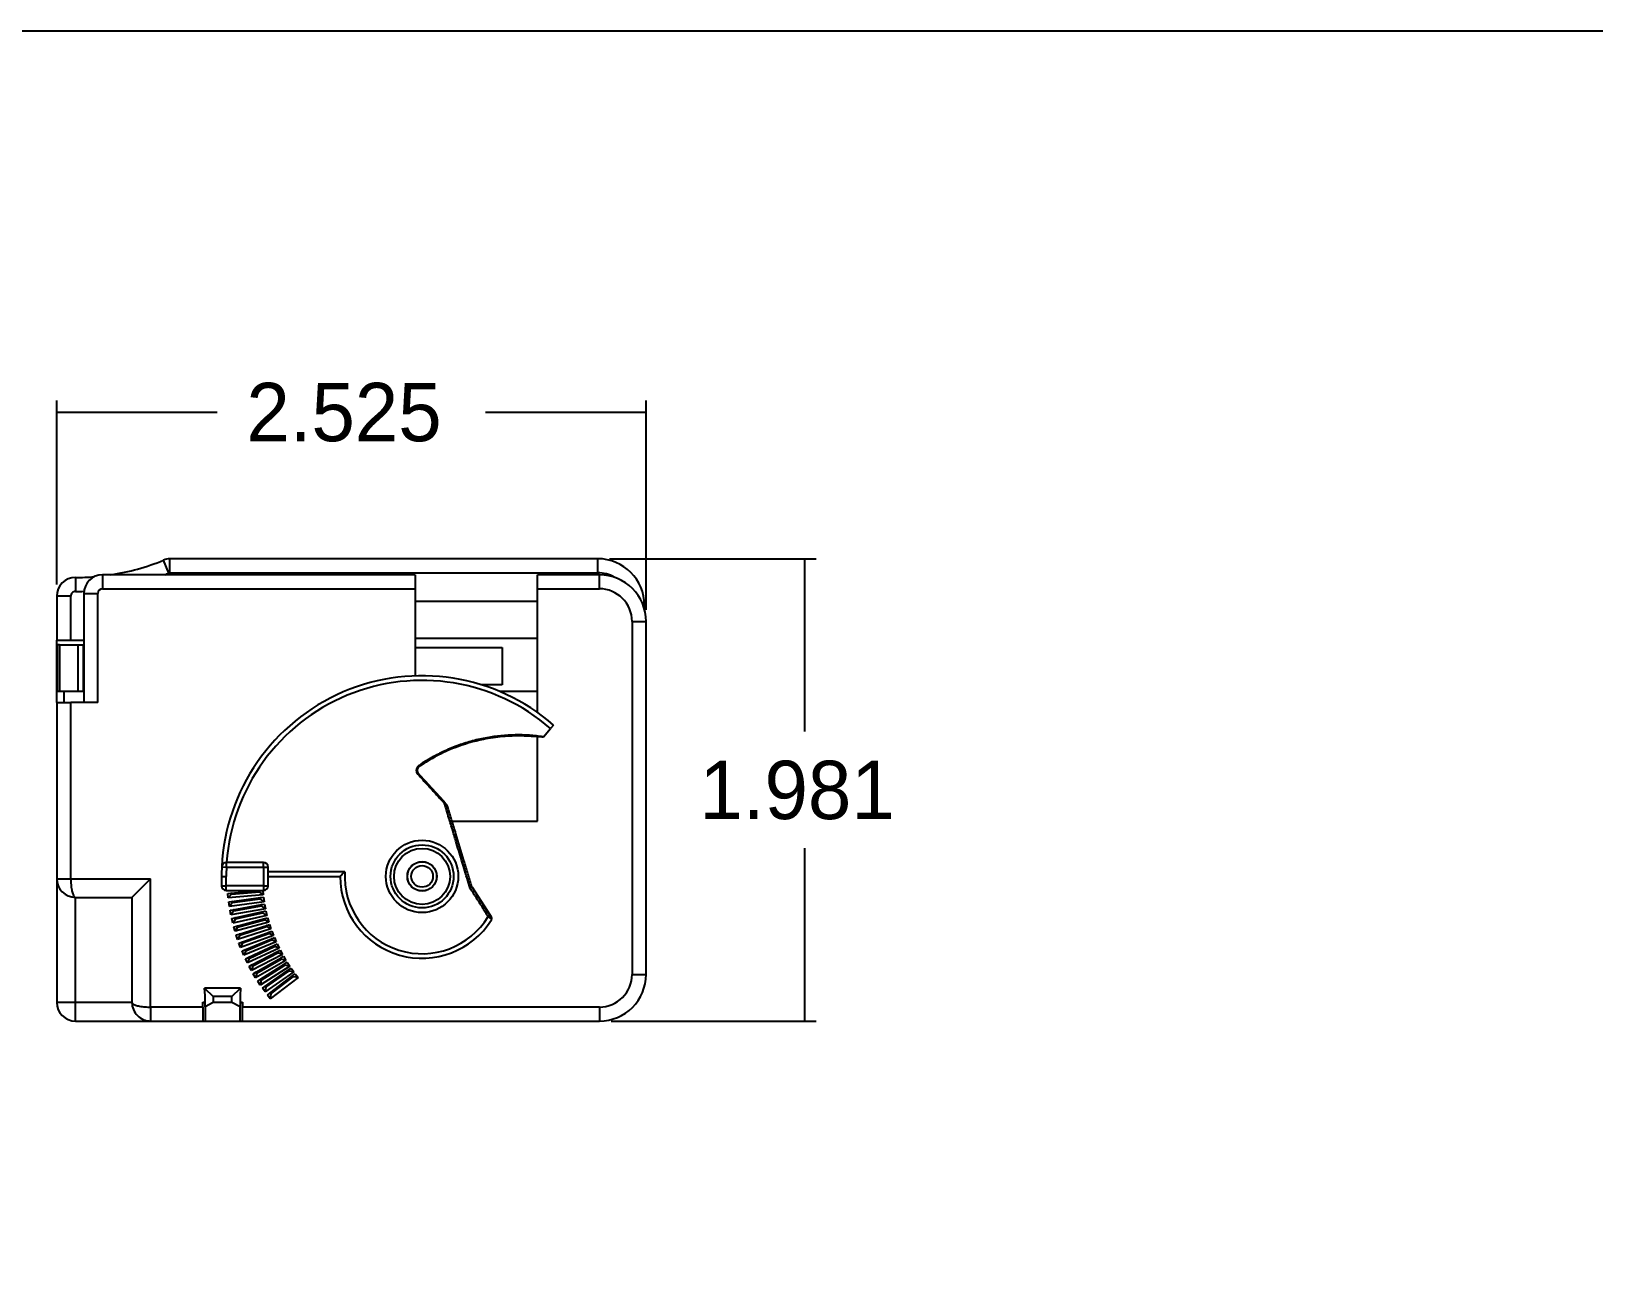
# Model space of a CAD drawing. Extents: x -1.3 to 21.2, y -2.5 to 16.2.
# Drawn here: x 4.63 to 11.32, y 10.93 to 16.25 of the extents above; entities that cross this region are included whole.
import ezdxf

# ---------------------------------------------------------------- set-up
doc = ezdxf.new("R2010")
doc.units = 0
doc.header["$MEASUREMENT"] = 0
doc.linetypes.add('BORDER', pattern=[0.875, 0.25, -0.125, 0.25, -0.125, 0, -0.125])
doc.dimstyles.new('VSDIMSTYLE0', dxfattribs={"dimtxt": 0.18, "dimasz": 0.18, "dimexe": 0.05, "dimexo": 0.05, "dimgap": 0.09, "dimtad": 0, "dimtih": 1, "dimtoh": 1, "dimdec": 3, "dimzin": 0, "dimdsep": 46, "dimtxsty": 'Standard', "dimcen": 0.09, "dimadec": 0, "dimazin": 0, "dimtp": 0.001, "dimtm": 0.001, "dimtfac": 1, "dimtdec": 3, "dimtofl": 0, "dimtmove": 0, "dimatfit": 0, "dimfxl": 0, "dimtolj": 1, "dimtzin": 0, "dimarcsym": 0})
doc.dimstyles.new('VSDIMSTYLE1', dxfattribs={"dimtxt": 0.18, "dimasz": 0.18, "dimexe": 0.05, "dimexo": 0.05, "dimgap": 0.09, "dimtad": 0, "dimtih": 1, "dimtoh": 1, "dimdec": 3, "dimzin": 0, "dimdsep": 46, "dimtxsty": 'Standard', "dimcen": 0.09, "dimadec": 0, "dimazin": 0, "dimtp": 0.001, "dimtm": 0.001, "dimtfac": 1, "dimtdec": 3, "dimtofl": 0, "dimtmove": 0, "dimatfit": 0, "dimfxl": 0, "dimtolj": 1, "dimtzin": 0, "dimarcsym": 0})
doc.dimstyles.new('VSDIMSTYLE2', dxfattribs={"dimtxt": 0.18, "dimasz": 0.18, "dimexe": 0.05, "dimexo": 0.05, "dimgap": 0.09, "dimtad": 0, "dimtih": 1, "dimtoh": 1, "dimdec": 3, "dimzin": 0, "dimdsep": 46, "dimtxsty": 'Standard', "dimcen": 0.09, "dimadec": 0, "dimazin": 0, "dimtp": 0.001, "dimtm": 0.001, "dimtfac": 1, "dimtdec": 3, "dimtofl": 0, "dimtmove": 0, "dimatfit": 0, "dimfxl": 0, "dimtolj": 1, "dimtzin": 0, "dimarcsym": 0})

# ---------------------------------------------------------------- blocks, each defined once
blk = doc.blocks.new('*D')
at = {"color": 0, "linetype": 'Continuous'}
for p, q in [((4.737631270510977, 13.88008725345119), (4.737631270510977, 14.66875277751501)), ((7.262368729488939, 13.7716823265573), (7.262368729488939, 14.66875277751501)), ((4.737631270510977, 14.61875277751501), (5.424999993294435, 14.61875277751501)), ((6.57500000670548, 14.61875277751501), (7.262368729488939, 14.61875277751501)), ((7.105631270510972, 13.99031738558094), (7.991168380400155, 13.99031738558094)), ((7.941168380400155, 13.99031738558094), (7.941168380400155, 13.24999985606912)), ((7.941168380400155, 12.74999985606912), (7.941168380400155, 12.0096823265573)), ((7.112368729488934, 12.0096823265573), (7.991168380400155, 12.0096823265573)), ((8.205056899493169, 7.723547391071639), (8.205056899493169, 8.098547391071639)), ((7.252368792709816, 7.723547391071639), (8.25505689949317, 7.723547391071639)), ((7.252368792709734, 6.630547391071638), (8.25505689949317, 6.630547391071638)), ((8.205056899493169, 6.255547391071638), (8.205056899493169, 6.630547391071638))]:
    blk.add_line(p, q, dxfattribs=at)
at = {"color": 0, "linetype": 'BORDER'}
for s, p in [('2.525', (5.549999993294435, 14.49375277751501)), ('1.981', (7.491168373694633, 12.87499985606912)), ('1.093', (7.755056892787646, 7.052047391071639))]:
    blk.add_text(s, height=0.25, dxfattribs=at).set_placement(p)

msp = doc.modelspace()

# ---------------------------------------------------------------- linework, layer by layer
at = {"color": 0, "linetype": 'Continuous'}
for p, q in [((21.25, 16.25), (0.75, 16.25)), ((5.217764536094933, 13.92858378156386), (5.195105755752365, 13.98414077638374)), ((5.217764536095056, 13.93031738558094), (7.055631270510972, 13.93031738558095)), ((7.055631270510972, 13.99031738558094), (5.221620706299583, 13.99031738558094)), ((5.221620706299612, 13.93031738558095), (5.221620706299611, 13.99031738558089)), ((7.055631270510958, 13.93031738558095), (7.055631270510958, 13.99031738558089)), ((4.817631270511102, 13.91008725345152), (4.817642638273232, 13.85008725452842)), ((4.933722613020791, 13.92168232655733), (4.933722613020791, 13.86168232655738)), ((6.272631270510979, 13.9216823265573), (4.933722613020878, 13.9216823265573)), ((4.933722613020878, 13.8616823265573), (6.272631270510979, 13.8616823265573)), ((6.272631270511056, 13.92168232655733), (6.272631270511056, 13.86168232655738)), ((6.272631270510979, 13.8616823265573), (6.272631270510979, 13.48815830175999)), ((7.06236872948894, 13.9216823265573), (6.797631270510979, 13.9216823265573)), ((6.797631270510919, 13.86168232655738), (6.797631270510919, 13.92168232655733)), ((6.797631270510979, 13.33171936261739), (6.797631270510979, 13.8616823265573)), ((6.797631270510979, 13.8616823265573), (7.06236872948894, 13.8616823265573)), ((7.062368729488981, 13.86168232655738), (7.062368729488981, 13.92168232655733)), ((4.797631270510919, 13.83008725345123), (4.737631270510974, 13.83008725345123)), ((4.737631270510977, 13.83008725345119), (4.737631270510979, 13.64131738558095)), ((4.797631270510979, 13.64131738558095), (4.797631270510976, 13.83008725345119)), ((4.853722613020864, 13.8416823265574), (4.913722613020809, 13.8416823265574)), ((4.853722613020878, 13.8416823265573), (4.853722613020878, 13.3739321108725)), ((4.913722613020878, 13.3739321108725), (4.913722613020878, 13.8416823265573)), ((6.272631270510979, 13.80901773341626), (6.79763127051098, 13.80901328894494)), ((7.255631270511003, 13.79031738558085), (7.250223004587497, 13.79031738558085)), ((7.255631270510973, 13.77315649714514), (7.255631270510973, 13.79031738558094)), ((7.202368729488853, 13.72168232655728), (7.262368729489026, 13.72168232655728)), ((7.202368729488935, 13.7216823265573), (7.202368729488935, 12.2096823265573)), ((7.262368729488935, 12.2096823265573), (7.262368729488935, 13.7216823265573)), ((4.737631270510974, 13.64131738558096), (4.797631270510919, 13.64131738558096)), ((4.737631270510983, 13.3739321108725), (4.737631270510979, 13.64131738558095)), ((4.739824802410915, 13.62131738558095), (4.739824802410918, 13.42131738558095)), ((4.749596661487616, 13.62131738558095), (4.739824802410916, 13.62131738558095)), ((4.749596661487615, 13.62131738558095), (4.829547927649138, 13.62131738558095)), ((4.749596661487615, 13.62131738558095), (4.749596661487619, 13.42131738558095)), ((4.79763127051098, 13.64131738558095), (4.853722613020878, 13.64131738558095)), ((4.829547927649138, 13.42131738558095), (4.829547927649138, 13.62131738558095)), ((4.829547927649173, 13.62131738558098), (4.851502343021593, 13.62131738558098)), ((4.853722613020878, 13.62131738558095), (4.851502343021526, 13.62131738558095)), ((4.851502343021527, 13.42131738558095), (4.851502343021527, 13.62131738558095)), ((6.79763127051098, 13.64862716909573), (6.272631270510979, 13.64894914862113)), ((6.272631270510979, 13.61039675702648), (6.645854250112342, 13.61039320668933)), ((6.645854250118677, 13.61039387257438), (6.645854250118677, 13.45039387256714)), ((4.749596661487618, 13.42131738558095), (4.739824802410918, 13.42131738558095)), ((4.829547927649138, 13.42131738558095), (4.749596661487619, 13.42131738558095)), ((4.767631270510982, 13.42131738558095), (4.767631270510982, 13.3739321108725)), ((4.851502343021593, 13.42131738558093), (4.829547927649173, 13.42131738558093)), ((4.853722613020878, 13.42131738558095), (4.851502343021527, 13.42131738558095)), ((6.645854250112342, 13.45039320668209), (6.556231845937502, 13.45039405922807)), ((6.797631270510979, 13.42131738558095), (6.636090313460378, 13.42131738558095)), ((4.737631270510974, 13.37393211087253), (4.797631270510919, 13.37393211087253)), ((4.737631270510979, 13.3739321108725), (4.737631270510979, 12.6196823265573)), ((4.913722613020878, 13.3739321108725), (4.797631270510979, 13.3739321108725)), ((4.797631270510979, 12.6196823265573), (4.797631270510979, 13.3739321108725)), ((6.822366819804451, 13.22756968257444), (6.853293792010298, 13.26314709433105)), ((6.86618597641359, 13.27797785596891), (6.853293792010206, 13.2631470943312)), ((6.797631270510979, 12.86583485038914), (6.797631270510979, 13.22801566960913)), ((6.822366817817368, 13.22756968028856), (6.821276407255891, 13.22631530642774)), ((6.287450025442789, 13.06982388808483), (6.284359204184078, 13.0669817322426)), ((6.290468501615578, 13.1051324127208), (6.29039900091766, 13.10524415715547)), ((6.391559865388217, 12.95642228340277), (6.396745799665041, 12.9498442192809)), ((6.396606852263241, 12.94988456426817), (6.407508961524588, 12.93802860951401)), ((6.396745790866589, 12.94984418900655), (6.396606852262039, 12.94988456426749)), ((6.396745799720321, 12.94984421924623), (6.396704435596718, 12.9497784431902)), ((6.413621243543219, 12.92728846147631), (6.407508961524588, 12.93802860951401)), ((6.432133653147285, 12.86583485038914), (6.797631270510979, 12.86583485038914)), ((5.444608071803714, 12.67063584264794), (5.464585329049669, 12.66968232655735)), ((5.464585329049441, 12.66968232655738), (5.464585329049441, 12.68968232655736)), ((5.62311324126232, 12.68968232655742), (5.464585329049399, 12.68968232655742)), ((5.464585329049399, 12.66968232655742), (5.62311324126232, 12.66968232655742)), ((5.623113241262217, 12.66968232655738), (5.623113241262217, 12.68968232655736)), ((5.623113241262217, 12.66968232655738), (5.643113241262427, 12.66968232655738)), ((5.62311324126232, 12.66968232655742), (5.62311324126232, 12.58968232655742)), ((5.64311324126232, 12.58968232655742), (5.64311324126232, 12.66968232655742)), ((4.737631270510974, 12.61968232655719), (4.797631270510919, 12.61968232655719)), ((4.737631270510979, 12.6196823265573), (4.737631270510979, 12.0896823265573)), ((4.79763127051098, 12.6196823265573), (5.139631270510979, 12.6196823265573)), ((5.139631270511277, 12.619682326557), (5.059631270511277, 12.539682326557)), ((5.139631270510979, 12.0696823265573), (5.139631270510979, 12.6196823265573)), ((5.443631270510845, 12.62968232655742), (5.443631270510845, 12.58968232655742)), ((5.443631270510878, 12.62968232655741), (5.463631270510859, 12.62968232655741)), ((5.443631270510878, 12.58968232655745), (5.463631270510859, 12.58968232655745)), ((5.463631270510844, 12.58968232655742), (5.463631270510844, 12.62968232655742)), ((5.463631270510859, 12.56968232655747), (5.463631270510859, 12.58968232655745)), ((5.62311324126232, 12.58968232655742), (5.463631270510844, 12.58968232655742)), ((5.623113241262217, 12.58968232655745), (5.643113241262427, 12.58968232655745)), ((5.623113241262217, 12.58968232655745), (5.623113241262217, 12.56968232655747)), ((5.643113241281981, 12.62968232655741), (5.951631270573444, 12.62968232655741)), ((6.508204838305801, 12.57801208712674), (6.495182561206036, 12.62158298171327)), ((4.817631270510979, 12.0896823265573), (4.817631270510979, 12.5396823265573)), ((4.817631270510979, 12.5396823265573), (5.059631270510979, 12.5396823265573)), ((5.059631270510979, 12.5396823265573), (5.059631270510979, 12.0896823265573)), ((5.463631270510844, 12.56968232655742), (5.62311324126232, 12.56968232655742)), ((5.470808210252319, 12.55690769586304), (5.483517023961462, 12.55801957298945)), ((5.472551325107272, 12.53698380190121), (5.470808210252319, 12.55690769586304)), ((5.486076624519062, 12.55310262606612), (5.472551325107272, 12.5369838019012)), ((5.621980529821034, 12.55005716331335), (5.472551325107273, 12.5369838019012)), ((5.474774305183172, 12.52069336779856), (5.487422523518627, 12.52235853733245)), ((5.477384829027573, 12.50086447057108), (5.474774305183171, 12.52069336779856)), ((5.626101558233644, 12.52044339940409), (5.477384829027573, 12.50086447057108)), ((5.483517023961462, 12.55801957298945), (5.607528601256938, 12.56886918014878)), ((5.486076624519062, 12.55310262606612), (5.605861705656121, 12.56358246272514)), ((5.487422523518627, 12.52235853733245), (5.610842816053789, 12.53860712709767)), ((5.490194162116161, 12.51755791846131), (5.609408110343423, 12.53325273249268)), ((5.621980529821034, 12.55005716331335), (5.605861705656121, 12.56358246272514)), ((5.607528601256938, 12.56886918014878), (5.616822907237538, 12.56968232655742)), ((5.626101558233644, 12.52044339940409), (5.609408110343423, 12.53325273249268)), ((5.610842816053789, 12.53860712709767), (5.623491034389244, 12.54027229663157)), ((5.620263550517333, 12.56968232655742), (5.621980529821034, 12.55005716331335)), ((5.623491034389244, 12.54027229663157), (5.626101558233644, 12.52044339940409)), ((6.508515770251165, 12.57810495013352), (6.508205063607306, 12.57801215446396)), ((6.512149946302998, 12.57914058032399), (6.511191374604664, 12.58062119227672)), ((6.511688821859593, 12.57901498445396), (6.511191374604834, 12.58062119227649)), ((6.516889324690055, 12.58335086621712), (6.594088574577427, 12.4631468291381)), ((5.490194162116161, 12.51755791846131), (5.477384829027573, 12.50086447057108)), ((5.480316272074486, 12.48468650638107), (5.492879818433773, 12.4869017985776)), ((5.483789235627823, 12.46499035132083), (5.480316272074484, 12.48468650638107)), ((5.631510398579655, 12.49103757797087), (5.483789235627824, 12.46499035132083)), ((5.49585821909964, 12.48222664600951), (5.483789235627824, 12.46499035132083)), ((5.638196754824049, 12.46189567466611), (5.491752353756059, 12.42942973257539)), ((5.492879818433773, 12.4869017985776), (5.615473888667029, 12.50851844083459)), ((5.49585821909964, 12.48222664600951), (5.614274103890977, 12.50310656144269)), ((5.499878520435857, 12.45171685064234), (5.621413003586727, 12.47866039688395)), ((5.503058013615109, 12.44717606379594), (5.620450423603501, 12.47320133452516)), ((5.631510398579655, 12.49103757797087), (5.614274103890977, 12.50310656144269)), ((5.615473888667029, 12.50851844083459), (5.628037435026316, 12.51073373303111)), ((5.638196754824049, 12.46189567466611), (5.620450423603501, 12.47320133452516)), ((5.621413003586727, 12.47866039688395), (5.633867962545287, 12.48142159480851)), ((5.628037435026316, 12.51073373303111), (5.631510398579655, 12.49103757797087)), ((5.628648855370075, 12.44908983172945), (5.640971518205636, 12.45239167928484)), ((5.633867962545287, 12.48142159480851), (5.638196754824049, 12.46189567466611)), ((5.640971518205636, 12.45239167928484), (5.646147899107686, 12.43307316275906)), ((6.594088574577313, 12.46314682913764), (6.599976507937072, 12.45397895042212)), ((5.487423561477296, 12.44895565271779), (5.499878520435857, 12.45171685064234)), ((5.491752353756059, 12.42942973257539), (5.487423561477296, 12.44895565271779)), ((5.503058013615109, 12.44717606379594), (5.491752353756059, 12.42942973257539)), ((5.496082644262276, 12.41356882251946), (5.508405307097837, 12.41687067007485)), ((5.501259025164325, 12.39425030599368), (5.496082644262275, 12.41356882251946)), ((5.646147899107687, 12.43307316275906), (5.501259025164327, 12.39425030599368)), ((5.511779840444498, 12.41247289259598), (5.501259025164326, 12.39425030599368)), ((5.508405307097837, 12.41687067007485), (5.628648855370075, 12.44908983172945)), ((5.511779840444498, 12.41247289259598), (5.627925312505383, 12.44359397803923)), ((5.655348695975511, 12.40462490753931), (5.512291153363277, 12.35951903761367)), ((5.518443947196672, 12.38242958856037), (5.637167670161945, 12.41986303462253)), ((5.522007097094719, 12.37818319186842), (5.636684541720753, 12.41434085127075)), ((5.529975331610374, 12.34845916665507), (5.646953231914203, 12.39103564043262)), ((5.533720315401461, 12.34437223400749), (5.646711437558959, 12.38549763920916)), ((5.646147899107687, 12.43307316275906), (5.627925312505383, 12.44359397803923)), ((5.655348695975511, 12.40462490753931), (5.636684541720753, 12.41434085127075)), ((5.637167670161945, 12.41986303462253), (5.649334579985426, 12.42369924655427)), ((5.665781631187746, 12.37660506187755), (5.646711437558959, 12.38549763920916)), ((5.646953231914203, 12.39103564043262), (5.658941228321232, 12.39539891429327)), ((5.649334579985426, 12.42369924655427), (5.655348695975512, 12.40462490753931)), ((5.658941228321232, 12.39539891429327), (5.665781631187746, 12.37660506187755)), ((5.506277037373192, 12.37859337662863), (5.518443947196672, 12.38242958856037)), ((5.512291153363276, 12.35951903761367), (5.506277037373191, 12.37859337662863)), ((5.522007097094719, 12.37818319186842), (5.512291153363277, 12.35951903761367)), ((5.517987335203346, 12.34409589279442), (5.529975331610374, 12.34845916665507)), ((5.524827738069859, 12.3253020403787), (5.517987335203346, 12.34409589279442)), ((5.665781631187746, 12.37660506187755), (5.52482773806986, 12.3253020403787)), ((5.533720315401461, 12.34437223400749), (5.524827738069859, 12.3253020403787)), ((5.677426845059244, 12.34906696314256), (5.538844915182551, 12.2916644482878)), ((5.542977509693312, 12.31502406898779), (5.657986913253879, 12.36266252374302)), ((5.54689719858794, 12.31110438009316), (5.657986913253879, 12.35711924654795)), ((5.690262170263531, 12.32206303167044), (5.554316002208034, 12.25867029240933)), ((5.557425731060508, 12.28218794116727), (5.670247710941429, 12.33479769439396)), ((5.561512663708088, 12.27844295737619), (5.670489505296674, 12.32925969317049)), ((5.657986913253879, 12.36266252374302), (5.669773176411942, 12.36754455379279)), ((5.677426845059244, 12.34906696314256), (5.657986913253879, 12.35711924654795)), ((5.669773176411942, 12.36754455379279), (5.677426845059244, 12.34906696314256)), ((5.670247710941429, 12.33479769439396), (5.681809805028717, 12.34018918741117)), ((5.690262170263531, 12.32206303167044), (5.670489505296674, 12.32925969317049)), ((5.681809805028717, 12.34018918741117), (5.690262170263531, 12.32206303167044)), ((5.531191246535249, 12.31014203893802), (5.542977509693312, 12.31502406898779)), ((5.53884491518255, 12.2916644482878), (5.531191246535249, 12.31014203893802)), ((5.54689719858794, 12.31110438009316), (5.53884491518255, 12.2916644482878)), ((5.54586363697322, 12.27679644815006), (5.557425731060508, 12.28218794116727)), ((5.554316002208033, 12.25867029240933), (5.54586363697322, 12.27679644815006)), ((5.561512663708088, 12.27844295737619), (5.554316002208034, 12.25867029240933)), ((5.704263174029569, 12.29564467097953), (5.571211549052835, 12.22638237899428)), ((5.573292492701407, 12.25001328862911), (5.683712285851596, 12.30749419467184)), ((5.577538889393357, 12.24645013873106), (5.684195414292788, 12.30197201132006)), ((5.719403204650924, 12.26986216992096), (5.589499394083258, 12.19486216992096)), ((5.590547591333419, 12.21856135765309), (5.698355007400763, 12.28080399834021)), ((5.594945368812286, 12.21518682430642), (5.699078550265456, 12.27530814464999)), ((5.60915818089558, 12.18789201877743), (5.714148002336223, 12.25477791170476)), ((5.683712285851596, 12.30749419467184), (5.695028201764869, 12.3133848876431)), ((5.70426317402957, 12.29564467097953), (5.684195414292788, 12.30197201132006)), ((5.695028201764869, 12.3133848876431), (5.704263174029569, 12.29564467097953)), ((5.698355007400763, 12.28080399834021), (5.709403204650924, 12.28718267799665)), ((5.719403204650924, 12.26986216992096), (5.699078550265456, 12.27530814464999)), ((5.709403204650924, 12.28718267799665), (5.719403204650924, 12.26986216992096)), ((5.714148002336223, 12.25477791170476), (5.724907450051868, 12.2616324358671)), ((5.724907450051867, 12.2616324358671), (5.735653442218804, 12.24476460695085)), ((5.561976576788135, 12.24412259565784), (5.573292492701407, 12.25001328862911)), ((5.571211549052835, 12.22638237899428), (5.561976576788135, 12.24412259565784)), ((5.577538889393357, 12.24645013873106), (5.571211549052835, 12.22638237899428)), ((5.579499394083258, 12.21218267799665), (5.590547591333419, 12.21856135765309)), ((5.589499394083258, 12.19486216992096), (5.579499394083257, 12.21218267799665)), ((5.594945368812286, 12.21518682430642), (5.589499394083258, 12.19486216992096)), ((5.598398733179935, 12.18103749461508), (5.60915818089558, 12.18789201877743)), ((5.735653442218804, 12.24476460695085), (5.609144725346871, 12.16416966569883)), ((5.61369896774198, 12.18471252559818), (5.609144725346871, 12.16416966569882)), ((5.61369896774198, 12.18471252559818), (5.715110582319449, 12.24931884934596)), ((5.629088835072903, 12.15806365283183), (5.7310612077945, 12.22946547690062)), ((5.752982953482396, 12.22039975670677), (5.630110146839048, 12.13436329125412)), ((5.633763987640992, 12.15508525216596), (5.732260992570552, 12.22405359750872)), ((5.650301614732376, 12.12913303980619), (5.749062428527722, 12.20491487758612)), ((5.771358750732066, 12.19681399906598), (5.652355749688382, 12.10549978471468)), ((5.655102233603523, 12.12636140120865), (5.750497134238088, 12.19956048298113)), ((5.735653442218804, 12.24476460695085), (5.715110582319449, 12.24931884934596)), ((5.7310612077945, 12.22946547690062), (5.741511424755376, 12.23678279759255)), ((5.752982953482396, 12.22039975670677), (5.732260992570553, 12.22405359750872)), ((5.741511424755376, 12.23678279759255), (5.752982953482396, 12.22039975670677)), ((5.749062428527722, 12.20491487758612), (5.759183522151892, 12.21268106587181)), ((5.771358750732066, 12.19681399906598), (5.750497134238088, 12.19956048298113)), ((5.759183522151893, 12.21268106587181), (5.771358750732067, 12.19681399906598)), ((7.202368729488853, 12.20968232655734), (7.262368729489026, 12.20968232655734)), ((5.371012899528531, 12.15130143930808), (5.407615235869851, 12.11468232655729)), ((5.37263127051098, 12.11968232655729), (5.371012899528531, 12.15130143930808)), ((5.524249641493428, 12.15130143930808), (5.371012899528531, 12.15130143930808)), ((5.372631270510979, 12.07120338929776), (5.372631270510979, 12.11968232655729)), ((5.487647305152109, 12.11468232655729), (5.524249641493428, 12.15130143930808)), ((5.524249641493427, 12.15130143930808), (5.522631270510979, 12.11968232655729)), ((5.522631270510979, 12.11968232655729), (5.522631270510979, 12.07120338929776)), ((5.609144725346871, 12.16416966569882), (5.598398733179934, 12.18103749461508)), ((5.618638618112027, 12.1507463321399), (5.629088835072903, 12.15806365283183)), ((5.630110146839048, 12.13436329125412), (5.618638618112026, 12.1507463321399)), ((5.633763987640992, 12.15508525216596), (5.630110146839048, 12.13436329125412)), ((5.640180521108207, 12.1213668515205), (5.650301614732377, 12.12913303980619)), ((5.652355749688381, 12.10549978471468), (5.640180521108206, 12.1213668515205)), ((5.655102233603524, 12.12636140120865), (5.652355749688382, 12.10549978471468)), ((4.817631270510901, 12.08968232655722), (4.737631270510974, 12.08968232655722)), ((4.817631270510901, 12.00968232655729), (4.817631270510901, 12.08968232655722)), ((5.059631270510979, 12.0896823265573), (4.817631270510979, 12.0896823265573)), ((5.139631270511018, 12.06968232655724), (5.139631270511018, 12.00968232655729)), ((5.362631270510978, 12.0696823265573), (5.139631270510979, 12.0696823265573)), ((5.362631270510978, 12.0906823265573), (5.37263127051098, 12.0906823265573)), ((5.362631270510978, 12.0696823265573), (5.362631270510978, 12.0906823265573)), ((5.362631270510978, 12.0896823265573), (5.372631270510978, 12.0896823265573)), ((5.362631270510974, 12.06968232655724), (5.362631270510974, 12.00968232655729)), ((5.407615235869851, 12.08968232655729), (5.37263127051098, 12.07120338929776)), ((5.372631270510979, 12.07120338929776), (5.372631270510978, 12.0096823265573)), ((5.40761523586985, 12.11468232655729), (5.40761523586985, 12.08968232655729)), ((5.487647305152109, 12.11468232655729), (5.40761523586985, 12.11468232655729)), ((5.487647305152109, 12.08968232655729), (5.40761523586985, 12.08968232655729)), ((5.487647305152109, 12.08968232655729), (5.487647305152109, 12.11468232655729)), ((5.522631270510979, 12.07120338929776), (5.487647305152109, 12.08968232655729)), ((5.522631270510979, 12.0906823265573), (5.532631270510977, 12.0906823265573)), ((5.522631270510979, 12.0896823265573), (5.532631270510977, 12.0896823265573)), ((5.522631270510979, 12.0096823265573), (5.522631270510979, 12.07120338929776)), ((5.532631270510977, 12.0906823265573), (5.532631270510977, 12.0696823265573)), ((5.532631270511047, 12.00968232655729), (5.532631270511047, 12.06968232655724)), ((7.062368729488934, 12.0696823265573), (5.532631270510977, 12.0696823265573)), ((7.062368729488981, 12.06968232655724), (7.062368729488981, 12.00968232655729)), ((4.817631270510979, 12.0096823265573), (5.139631270510979, 12.0096823265573)), ((5.139631270510979, 12.0096823265573), (5.362631270510978, 12.0096823265573)), ((5.362631270510978, 12.0096823265573), (5.372631270510978, 12.0096823265573)), ((5.372631270510978, 12.0096823265573), (5.522631270510979, 12.0096823265573)), ((5.522631270510979, 12.0096823265573), (5.532631270510978, 12.0096823265573)), ((5.532631270510978, 12.0096823265573), (7.062368729488934, 12.0096823265573))]:
    msp.add_line(p, q, dxfattribs=at)
for centre, radius in [((6.302631270510845, 12.62968232655742), 0.1550000000000011), ((6.302631270510845, 12.62968232655742), 0.1349999999999998), ((6.302631270510845, 12.62968232655742), 0.120000000000001), ((6.302631270510845, 12.62968232655742), 0.06300000000000061), ((6.302631270510845, 12.62968232655742), 0.0625), ((6.302631270510958, 12.6296823265573), 0.04649999999999999)]:
    msp.add_circle(centre, radius, dxfattribs=at)
for centre, radius, start, end in [((4.817441798970098, 14.9101338869323), 1.000046651429998, 278.7334351062758, 292.1879674763657), ((5.221620706299583, 13.93031738558094), 0.0600000000000005, 90, 116.2261834495705), ((4.817441798970098, 14.9101338869323), 1.060046651429998, 291.1783413951718, 292.1879674763654), ((7.055631270510972, 13.79031738558094), 0.1999999999999993, 0, 90), ((7.055631270510972, 13.79031738558094), 0.1400000000000006, 59.71540155837489, 90), ((4.817631270510978, 13.83008725345119), 0.08000000000000007, 90.00000000000256, 180), ((4.817441798970098, 14.9101338869323), 1.000046651429998, 270.0108554132744, 274.6305718168874), ((4.933722613020878, 13.8416823265573), 0.08000000000000007, 90, 180), ((4.933722613020878, 13.8416823265573), 0.01999999999999957, 90, 180), ((7.06236872948894, 13.7216823265573), 0.1999999999999993, 0, 90), ((7.06236872948894, 13.7216823265573), 0.1399999999999988, 0, 90), ((4.817631270510978, 13.83008725345119), 0.02000000000000046, 89.96743376563921, 180), ((4.817441798970098, 14.9101338869323), 1.060046651429998, 270.0108554132744, 271.9891041652759), ((6.302631270510845, 12.62968232655742), 0.8590000000000002, 48.99999999999989, 177.2673417341205), ((6.302631270510845, 12.62968232655742), 0.8393490481287459, 48.99999999999981, 175.9007741517792), ((6.302631270510845, 12.62968232655742), 0.8589999999999999, 177.2673417341205, 180), ((5.4645853290494, 12.66968232655742), 0.02000000000000004, 90, 177.2673417341194), ((6.302631270510845, 12.62968232655742), 0.8390000000000004, 177.2673417341204, 180), ((5.62311324126232, 12.66968232655742), 0.01999999999999957, 0, 90), ((4.817631270510979, 12.6196823265573), 0.08000000000000007, 180, 270), ((5.463631270510844, 12.58968232655742), 0.01999999999999957, 180, 270), ((5.62311324126232, 12.58968232655742), 0.01999999999999957, 270, 0), ((6.302631270510843, 12.62968232655742), 0.3509999999999991, 179.9994740525655, 327.9197664895256), ((6.302631270510843, 12.62968232655742), 0.3313490481287448, 176.5359093281464, 328.7227000147753), ((5.483778491189705, 12.55503098889518), 0.002999999999999495, 320.0000000000141, 94.9999999999463), ((5.487814102095287, 12.51938420274833), 0.002999999999999822, 322.5000000000167, 97.50000000000647), ((5.607790068485181, 12.5658805960545), 0.002999999999998362, 94.99999999999994, 229.9999999999944), ((5.611234394630449, 12.53563279251355), 0.002999999999998991, 97.49999999999854, 232.4999999999485), ((5.493400762966774, 12.48394737531856), 0.002999999999999291, 324.9999999999968, 100.000000000001), ((5.61599483320003, 12.50556401757555), 0.002999999999999301, 100.0000000000236, 235.000000000044), ((5.622062322428541, 12.4757315088626), 0.002999999999998741, 102.5000000000072, 237.4999999999627), ((6.591562343143075, 12.44857507858653), 0.01000000000000031, 327.9197664895191, 32.70999999999064), ((5.500527839277671, 12.44878796262098), 0.002999999999999986, 327.4999999999757, 102.4999999999263), ((5.509181764233144, 12.41397289259598), 0.003000000000000232, 330.0000000000014, 105.0000000000194), ((5.629425312505383, 12.44619205425058), 0.002999999999998919, 105.0000000000042, 239.9999999999928), ((5.638069787560459, 12.41700188377028), 0.003000000000001213, 107.5000000000159, 242.5000000000374), ((5.64797929234418, 12.38821656257027), 0.00299999999999944, 110.0000000000036, 244.9999999999483), ((5.519346064595185, 12.37956843770813), 0.00299999999999974, 332.4999999999994, 107.499999999941), ((5.531001392040351, 12.34564008879271), 0.003000000000000233, 334.9999999999934, 110.0000000000196), ((5.659134963550974, 12.35989088514549), 0.002999999999999277, 112.5000000000019, 247.4999999999981), ((5.671515565726651, 12.33207877103285), 0.002999999999999858, 114.9999999999912, 249.9999999999326), ((5.544125559990407, 12.31225243039026), 0.002999999999999277, 337.4999999999981, 112.5000000000019), ((5.55869358584573, 12.27946901780616), 0.003000000000000274, 340.0000000000022, 114.9999999999462), ((5.685097531691301, 12.3048331621723), 0.003000000000000938, 117.5000000000078, 252.4999999999739), ((5.699855007400763, 12.27820592212885), 0.003000000000001001, 119.9999999999902, 255.0000000000209), ((5.715759901161263, 12.25224773736732), 0.003000000000000258, 122.5000000000009, 257.4999999999412), ((5.574677738541112, 12.24735225612957), 0.003000000000000366, 342.4999999999789, 117.4999999999626), ((5.592047591333419, 12.21596328144173), 0.002999999999999777, 345.0000000000002, 120.0000000000072), ((5.61077007972062, 12.18536184443999), 0.003000000000000475, 347.5000000000001, 122.4999999999969), ((5.732781937103553, 12.22700802076776), 0.002999999999999291, 125.0000000000033, 259.9999999999872), ((5.750888712814749, 12.20253481756525), 0.003000000000000903, 127.5000000000102, 262.4999999999599), ((7.062368729488934, 12.2096823265573), 0.1400000000000006, 270, 0), ((7.062368729488934, 12.2096823265573), 0.2000000000000011, 270, 0), ((5.630809564381956, 12.15560619669896), 0.003000000000000021, 349.9999999999961, 125.0000000000033), ((5.652127899019402, 12.12675297978531), 0.002999999999999756, 352.5000000000205, 127.5000000000174), ((4.817631270510979, 12.0896823265573), 0.08000000000000007, 180, 270), ((5.139631270510979, 12.0896823265573), 0.08000000000000007, 180, 270.0000000000006)]:
    msp.add_arc(centre, radius, start, end, dxfattribs=at)
for points, start_tangent, end_tangent in [([(6.460125262588073, 13.191465810445), (6.43031840513919, 13.180092235199), (6.400996919355407, 13.16745652846944), (6.344309183469329, 13.13863999599864), (6.316992030955946, 13.12250308490353), (6.290399000917721, 13.10524415715539)], (-0.009968878633766387, -0.003702853163012776), (-0.008813254466910614, -0.005830939937025548)), ([(6.7707272792522, 13.22907939568084), (6.729993730994558, 13.23107288567602), (6.689159063029862, 13.23084515394182), (6.606721702822516, 13.22356422696795), (6.565272771666184, 13.2163883097161), (6.443419243151579, 13.18077706136886), (6.365544031064927, 13.14541366780044), (6.292608392031116, 13.10167807456346)], (-0.01356935998202236, 0.0008197684716009235), (-0.02395682725084214, -0.01515491636298094)), ([(6.822366819804451, 13.22756968257444), (6.76239474268154, 13.23386836110497), (6.701941107347778, 13.23534771320843), (6.580210519969071, 13.22351037284179), (6.519416182837523, 13.20994459173574), (6.460125262588073, 13.191465810445)], (-0.01995269605059313, 0.002434307304648442), (-0.01965435423524564, -0.006499878788417845)), ([(6.821276432311086, 13.22631533525044), (6.812906944905627, 13.22699932288755), (6.804530195047203, 13.22759373023249), (6.787678261450132, 13.22851700532826), (6.779204072804061, 13.22884402281548), (6.770727279252201, 13.22907939568084)], (-0.002789310544254242, 0.0002342550147123035), (-0.002825768444327359, 7.205214007655059e-05)), ([(6.290399000917721, 13.10524415715539), (6.288236357689396, 13.10386735432313), (6.286218694615734, 13.1022661211935), (6.282742651979895, 13.09848943601082), (6.281307480610046, 13.09633536922522), (6.278939395892678, 13.09098871275631), (6.278180234867538, 13.0877698388333), (6.277954289565475, 13.08139219958274), (6.278445426582191, 13.07829578258602), (6.280621502565178, 13.07232480063461), (6.282320727190571, 13.0695193700269), (6.284359204184078, 13.0669817322426)], (-0.000730687049075307, -0.0004431553149810696), (0.0007025490298424586, -0.0008268291321105181)), ([(6.292608392031116, 13.10167807456346), (6.290783696674797, 13.10053526396052), (6.289080752451005, 13.09920092630184), (6.286147510350975, 13.09604218560992), (6.284937237392572, 13.09423606255568), (6.282953136061952, 13.08977263249071), (6.282320235053279, 13.08709556537094), (6.282130889793299, 13.0817935905086), (6.282538727227728, 13.07922066819761), (6.284346168567874, 13.07426079289593), (6.285757241164411, 13.07193115309726), (6.287450025442789, 13.06982388808483)], (-0.0006164586365144942, -0.0003674745588728712), (0.0005834073644388482, -0.000686602510739931)), ([(6.284359204184078, 13.0669817322426), (6.30544902883971, 13.04400461655723), (6.326945273871656, 13.02058674309666), (6.364932562774149, 12.97920983474163), (6.381903408964904, 12.96072779325181), (6.398769760251305, 12.94236182795317)], (0.007029875523326012, -0.007659099166374972), (0.005622198137117174, -0.006121914007437113)), ([(6.287450025442789, 13.06982388808483), (6.3064848465419, 13.04908584004548), (6.325802963133786, 13.02804077926961), (6.36039466861247, 12.99036171064042), (6.376020905202241, 12.97334330298498), (6.391559584485924, 12.95642206194906)], (0.006344886733821831, -0.006912731907078751), (0.005179624049532983, -0.005640354642377332)), ([(6.495182561206165, 12.62158298171339), (6.482539579174217, 12.66382487317981), (6.471783852009807, 12.69970113723688), (6.447350340039922, 12.78101014967173), (6.431983466255617, 12.83206875583882), (6.415169774686774, 12.88790706059992), (6.40522465755854, 12.92092945181028), (6.398769760251968, 12.94236182795348)], (-0.004212857642551526, 0.01408107028631456), (-0.002151642779639751, 0.007144122265668074)), ([(6.398769760253675, 12.94236182794781), (6.40110821881737, 12.93982747979537), (6.403596787775491, 12.93715788937736), (6.407634632806126, 12.93289993121464), (6.409901849867305, 12.93056758139225), (6.411586797654365, 12.92888560815237)], (0.0007786496075512517, -0.0008455538690927966), (0.0005632869297347298, -0.0005590123769163569)), ([(6.411586797654365, 12.92888560815237), (6.412158226772469, 12.92833350495246), (6.413022470225362, 12.92753745083714), (6.413490767564264, 12.92715955878398), (6.41355969296669, 12.9271149639366), (6.413625992923588, 12.92708077674998), (6.413642245126441, 12.92707492532527), (6.413662127535682, 12.92707046398736), (6.413668510824962, 12.92707001408586), (6.413677820462478, 12.92707077887584), (6.413681146026587, 12.92707164614421), (6.413686773386241, 12.92707425649515), (6.413689013348176, 12.92707588790327), (6.413693045000429, 12.92708033997417), (6.413694655610582, 12.92708307664462), (6.413697299233045, 12.92709084141018), (6.413698069029978, 12.92709607713588), (6.413697075962181, 12.9271158432622), (6.413692787046416, 12.92713507588872), (6.413669597267878, 12.92719566561864), (6.413645459317415, 12.92724439257036), (6.413621243543219, 12.92728846147631)], (0.000189865534228062, -0.0001846645278398285), (-8.185696203533155e-06, 1.462654204686942e-05)), ([(6.516322468561281, 12.5830482428268), (6.499349832138215, 12.64024124584871), (6.482251847655101, 12.69739788227068), (6.447460480974623, 12.81232127359644), (6.429271746371524, 12.87167713775315), (6.411586797654175, 12.92888560815221)], (-0.005648803505181377, 0.01906692643311381), (-0.005904804857150836, 0.01906645108539706)), ([(4.79763127051098, 12.6196823265573), (4.797877503699077, 12.60716756935408), (4.798610140185076, 12.5949609670073), (4.799811140027212, 12.58336308657813), (4.80145093062348, 12.5726595063739), (4.803489134887249, 12.56311378406237), (4.80587556546513, 12.5549609670073), (4.808551460516188, 12.54840180462223), (4.81145093062348, 12.54359780525368), (4.814502581210175, 12.54066725930969), (4.817631270510979, 12.5396823265573)], (0, -0.08000000000000007), (0.01999999999999957, 0)), ([(5.971887641387849, 12.64970341707874), (5.939010131669621, 12.64970151436941), (5.906132650849885, 12.64969992616018), (5.873255190626288, 12.64969858050624), (5.840377745499969, 12.64969742583275), (5.807500311709075, 12.64969642420773), (5.774622886595299, 12.64969554711389), (5.741745468236072, 12.64969477270012), (5.708868055223022, 12.64969408394228), (5.675990646500087, 12.64969346738073), (5.64311324126232, 12.64969291223422)], (-0.9998521078128126, -6.359151524115703e-05), (-0.9998483534034524, -1.604190953763407e-05)), ([(5.971887642257538, 12.64970341707879), (5.962227089438024, 12.64043110616132), (5.954905788694604, 12.63314044759229), (5.952274261663439, 12.63041800625692), (5.951821773399, 12.62992537277052), (5.951658425125908, 12.62973139895599), (5.951643871273141, 12.62971089009662), (5.951633154337556, 12.62969235905729), (5.951631646095438, 12.62968812419637), (5.951631270525632, 12.62968554856621)], (-0.003234074106475582, -0.00307623349412367), (-9.58117283289539e-08, -8.623162877086088e-07)), ([(6.508515770228811, 12.57810495020909), (6.521660518513871, 12.55762016516258), (6.534264729173131, 12.53797945462665), (6.560052124262124, 12.49780072757844), (6.572988228607635, 12.477647447996), (6.585823569321573, 12.45765234780337)], (0.004381524751488897, -0.006828298906008001), (0.004278483630190344, -0.006665009822382828)), ([(6.511191374604774, 12.58062119227679), (6.512204176644885, 12.58109295901589), (6.513310980758286, 12.58161106942556), (6.51489049097199, 12.58235711952308), (6.515749950655964, 12.58276883689027), (6.516322468557784, 12.58304824282626)], (0.0003376551377982651, 0.0001571386153251808), (0.0001907124333504484, 9.339482192771698e-05)), ([(6.592693586925737, 12.46214655052987), (6.58008507812435, 12.48221837650645), (6.567342242466001, 12.50245476986783), (6.54193937318194, 12.54266282040604), (6.529108717175355, 12.56290966124173), (6.516322468560613, 12.58304824282841)], (-0.004201280573686184, 0.006691585645828724), (-0.004263271680279068, 0.006712105590999329)), ([(6.585823569321573, 12.45765234780337), (6.586636751567031, 12.45817561425678), (6.587440906841031, 12.45869482229556), (6.588228491995358, 12.45920510163741), (6.588992119313059, 12.45970166575312), (6.589724625806807, 12.46017985676523), (6.590419140409247, 12.46063518913992), (6.591069148425079, 12.46106339176228), (6.591668552640296, 12.46146044800025), (6.59221173051534, 12.46182263338152), (6.592693586925737, 12.46214655052987)], (0.008413269561686754, 0.00540472369196543), (0.004640744070742997, 0.003134902701871667)), ([(6.594647051412465, 12.44876075722623), (6.593254427107448, 12.45017323531692), (6.591860020441639, 12.45158412793895), (6.588919351251618, 12.45454835376069), (6.58737246932326, 12.4561014776568), (6.585823569321573, 12.45765234780337)], (-0.0004640898309151709, 0.0004709426092865954), (-0.000516449741214231, 0.000516807121762497)), ([(6.592693586925737, 12.46214655052987), (6.592956809822858, 12.46232495872117), (6.593194323964177, 12.46248719126228), (6.593405290863338, 12.46263267543037), (6.593588965752619, 12.46276089762869), (6.593744700212153, 12.46287140519972), (6.593871944459014, 12.46296380802315), (6.593970249288099, 12.46303777989311), (6.594039267657933, 12.46309305966976), (6.594078755915818, 12.4631294522012), (6.594088574657991, 12.46314682901238)], (0.004640744070742997, 0.003134902701871667), (-8.475109972927442e-05, 0.0001319803179455903)), ([(6.594647051345337, 12.4487607572944), (6.595078462433809, 12.44957472435921), (6.59542167964953, 12.45050191651128), (6.595771273631664, 12.45269393315987), (6.595749062616039, 12.45386109743677), (6.594875726920768, 12.45774851330653), (6.593682046761522, 12.46043073861192), (6.592693586925735, 12.46214655052987)], (0.0001511171581602966, 0.0002673180275003517), (-0.0003385083757772023, 0.0005666443231397977)), ([(5.059631270510979, 12.0896823265573), (5.060616203263368, 12.08655363725649), (5.063546749207367, 12.0835019866698), (5.06835074857591, 12.08060251656251), (5.074909910960984, 12.07792662151145), (5.083062728016055, 12.07554019093357), (5.092608450327582, 12.0735019866698), (5.103312030531816, 12.07186219607353), (5.114909910960984, 12.07066119623139), (5.127116513307761, 12.06992855974539), (5.139631270510979, 12.0696823265573)], (0, -0.01999999999999957), (0.08000000000000007, 0))]:
    msp.add_spline(points, degree=3, dxfattribs=dict(at, start_tangent=start_tangent, end_tangent=end_tangent))

# ---------------------------------------------------------------- dimensions: what is measured, and where the dimension line sits
dim = msp.add_linear_dim(base=(5.424999993294435, 14.61875277751501), p1=(4.737631270510977, 13.83008725345119), p2=(7.262368729488939, 13.7216823265573), dimstyle='VSDIMSTYLE0', override={"dimpost": '<>'}, dxfattribs=at)
dim.commit()
dim.dimension.update_dxf_attribs({"geometry": '*D', "text_midpoint": (5.999999999999957, 14.61875277751501)})
for base, p1, p2, dimstyle, middle in [((7.941168380400155, 13.24999985606912), (7.055631270510972, 13.99031738558094), (7.062368729488934, 12.0096823265573), 'VSDIMSTYLE1', (7.941168380400155, 12.99999985606912)), ((8.205056899493169, 8.098547391071639), (7.202368792709816, 7.723547391071639), (7.202368792709734, 6.630547391071638), 'VSDIMSTYLE2', (8.205056899493169, 7.177047391071639))]:
    dim = msp.add_linear_dim(base=base, p1=p1, p2=p2, angle=90, dimstyle=dimstyle, override={"dimpost": '<>'}, dxfattribs=at)
    dim.commit()
    dim.dimension.update_dxf_attribs({"geometry": '*D', "text_midpoint": middle})

doc.saveas('drawing.dxf')
